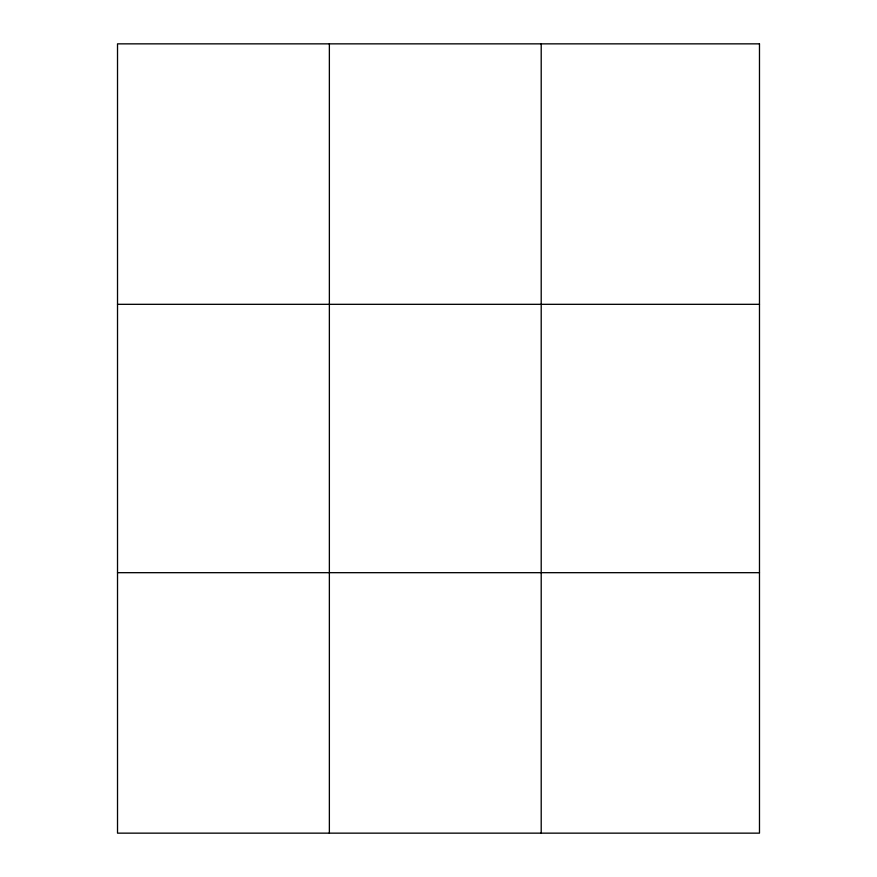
<?xml version="1.0" encoding="UTF-8"?>
<svg xmlns="http://www.w3.org/2000/svg" width="877" height="877" viewBox="0 0 877 877"><rect width="100%" height="100%" fill="white"/><g stroke="black" fill="none" stroke-linecap="round" stroke-linejoin="round"><path stroke-width="1.32" d="M329.368 43.85L329.368 833.15M541.208 43.85L541.208 833.15M117.518 304.319L759.482 304.319M117.518 572.681L759.482 572.681M759.482 43.85L759.482 833.15L117.518 833.15L117.518 43.85L759.482 43.85"/></g></svg>
